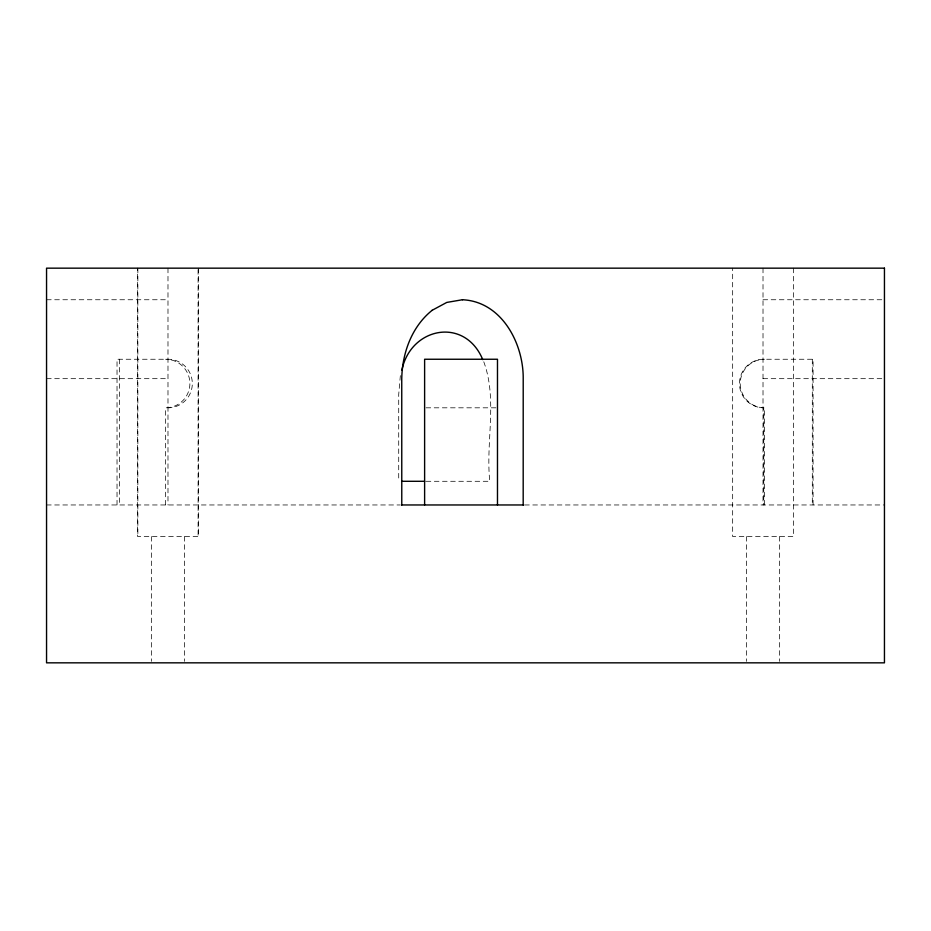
<?xml version="1.0" encoding="UTF-8"?>
<svg xmlns="http://www.w3.org/2000/svg" width="931" height="931" viewBox="0 0 931 931"><rect width="100%" height="100%" fill="white"/><g stroke="black" fill="none" stroke-linecap="round" stroke-linejoin="round"><path stroke-width="0.7" stroke-dasharray="4.66 3.49" d="M400.365 375.624L398.712 394.465L398.712 481.292M46.55 299.747L167.987 299.747M763.013 299.747L884.45 299.747M46.55 378.673L167.987 378.673M763.013 378.673L884.45 378.673M426.049 407.813L496.048 407.813M426.177 481.292L489.787 481.292C485.54 441.643 497.957 398.922 483.41 360.821M46.55 504.963L400.307 504.963M524.642 504.963L884.45 504.963M813.077 504.963L813.077 359.25L763.734 359.25A24.287 24.287 0 0 0 739.447 383.537A24.287 24.287 0 0 0 763.734 407.813L763.734 504.963M812.309 359.25L812.309 504.963M793.375 268.163L793.375 536.535L732.662 536.535L732.662 268.163M779.654 536.535L779.654 661.382M764.502 504.963L764.502 407.813A24.287 24.287 0 0 1 740.215 383.537A24.287 24.287 0 0 1 764.502 359.25M763.013 268.163L763.013 504.963M746.383 536.535L746.383 661.382M198.338 268.163L198.338 536.535L137.625 536.535L137.625 268.163M198.082 269.618L198.105 536.535M184.617 536.535L184.617 661.382M167.987 268.163L167.987 504.963M165.602 504.963L165.602 407.813A24.287 24.287 0 0 0 189.889 383.537A24.287 24.287 0 0 0 165.602 359.25M151.346 536.535L151.346 661.382M137.858 268.163L137.858 536.535M119.459 359.25L119.459 504.963M117.027 504.963L117.027 359.25L168.034 359.25A24.287 24.287 0 0 1 192.321 383.537A24.287 24.287 0 0 1 168.034 407.813"/><path stroke-width="1.4" d="M401.878 370.107C410.757 327.049 464.86 316.552 482.758 359.622M432.135 310.314C411.677 326.734 402.262 353.024 401.75 378.673L401.773 504.963M432.1 310.314L446.775 302.424L462.486 299.735M523.187 504.963L523.21 378.673C523.536 343.295 501.576 301.469 462.463 299.747M401.598 481.292L424.734 481.292M401.61 504.963L523.583 504.963M497.48 504.963L497.48 359.25L424.617 359.25L424.617 504.963M884.45 268.163L46.55 268.163L46.55 662.837L884.45 662.837L884.45 268.163"/></g></svg>
